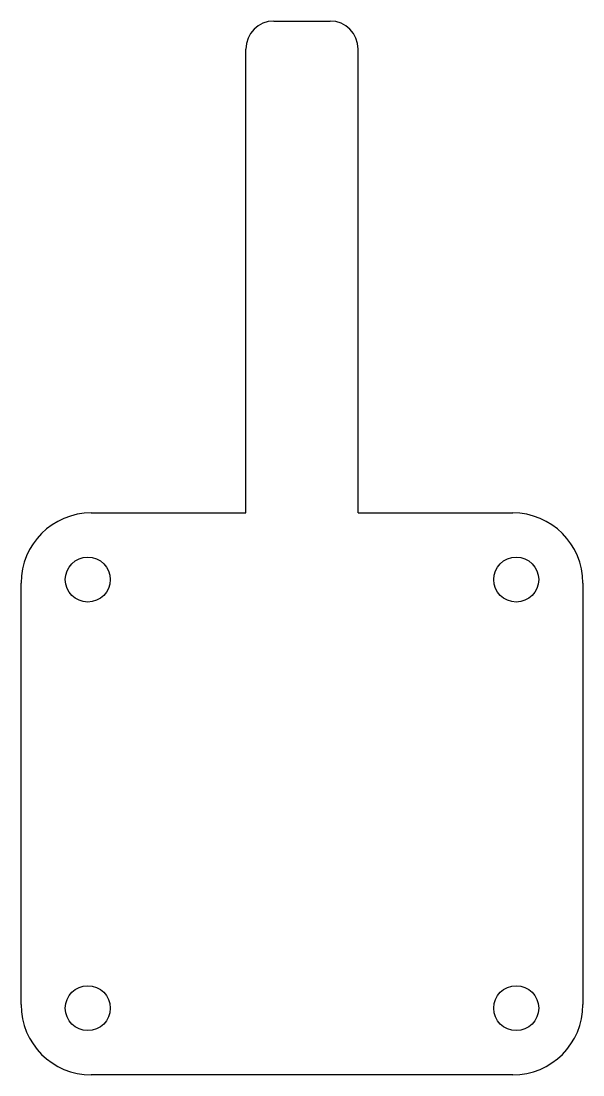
# Model space of a CAD drawing. Header units: millimetres. Extents: x -20 to 20, y -38 to 37.
import ezdxf

# ---------------------------------------------------------------- set-up
doc = ezdxf.new("R2010")
doc.units = ezdxf.units.MM

msp = doc.modelspace()

# ---------------------------------------------------------------- linework, layer by layer
at = {"color": 7, "linetype": 'Continuous', "lineweight": 25}
for p, q in [((-2, 37), (2, 37)), ((-4, 2), (-4, 35)), ((4, 2), (4, 35)), ((-15, 2), (-4, 2)), ((4, 2), (15, 2)), ((-20, -33), (-20, -3)), ((20, -3), (20, -33)), ((15, -38), (-15, -38))]:
    msp.add_line(p, q, dxfattribs=at)
for centre in [(-15.25, -2.75), (15.25, -2.75), (-15.25, -33.25), (15.25, -33.25)]:
    msp.add_circle(centre, 1.6, dxfattribs=at)
for centre, radius, start, end in [((-2, 35), 2, 90, 180), ((2, 35), 2, 0, 90), ((-15, -3), 5, 90, 180), ((15, -3), 5, 0, 90), ((-15, -33), 5, 180, 270), ((15, -33), 5, 270, 0)]:
    msp.add_arc(centre, radius, start, end, dxfattribs=at)

doc.saveas('drawing.dxf')
